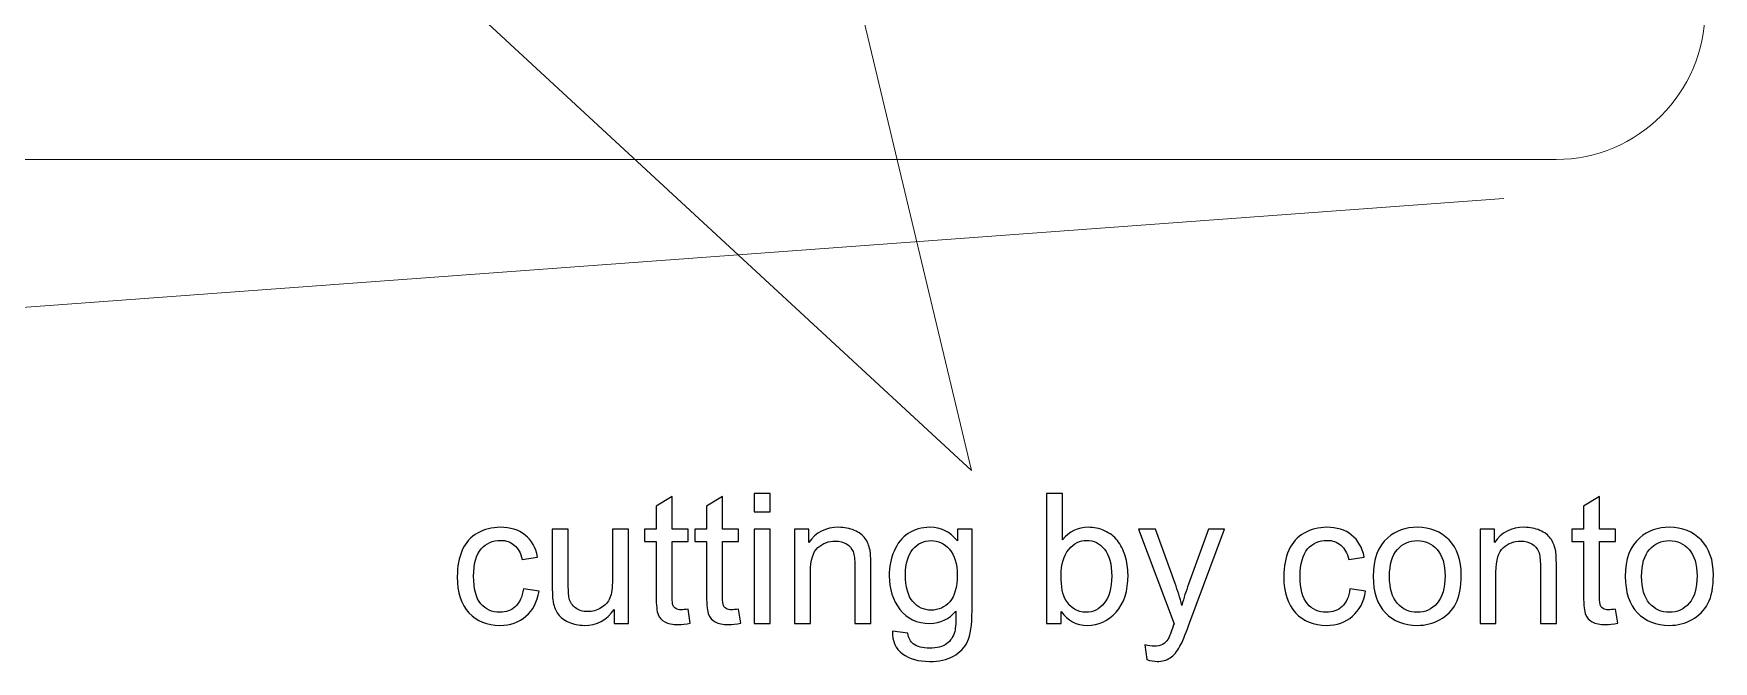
# Model space of a CAD drawing. Header units: centimetres. Extents: x -12.3 to 38.8, y -41.7 to 12.7.
# Drawn here: x 15.21 to 23.06, y -12.3 to -9.37 of the extents above; entities that cross this region are included whole.
import ezdxf

# ---------------------------------------------------------------- set-up
doc = ezdxf.new("R2010")
doc.units = ezdxf.units.CM
doc.header["$MEASUREMENT"] = 0
doc.layers.add('layer 1', color=7, linetype='Continuous')

msp = doc.modelspace()

# ---------------------------------------------------------------- linework, layer by layer
at = {"layer": 'layer 1', "color": 19, "lineweight": 20}
msp.add_open_spline([(8.70911, 11.04503), (8.70911, 11.04503), (22.32118, 11.04503), (22.32118, 11.04503), (22.32118, 11.04503), (22.70286, 11.04503), (23.01514, 10.73275), (23.01514, 10.35107), (23.01514, 10.35107), (23.01514, 10.35107), (23.01514, -9.26101), (23.01514, -9.26101), (23.01514, -9.26101), (23.01514, -9.64269), (22.70286, -9.95497), (22.32118, -9.95497), (22.32118, -9.95497), (22.32118, -9.95497), (8.70911, -9.95497), (8.70911, -9.95497), (8.70911, -9.95497), (8.32743, -9.95497), (8.01515, -9.64269), (8.01515, -9.26101), (8.01515, -9.26101), (8.01515, -9.26101), (8.01515, 10.35107), (8.01515, 10.35107), (8.01515, 10.35107), (8.01515, 10.73275), (8.32743, 11.04503), (8.70911, 11.04503)], degree=3, knots=[0, 0, 0, 0, 0.1111111, 0.1111111, 0.1111111, 0.1111111, 0.2222222, 0.2222222, 0.2222222, 0.2222222, 0.3333333, 0.3333333, 0.3333333, 0.3333333, 0.4444444, 0.4444444, 0.4444444, 0.4444444, 0.5555556, 0.5555556, 0.5555556, 0.5555556, 0.6666667, 0.6666667, 0.6666667, 0.6666667, 0.7777778, 0.7777778, 0.7777778, 0.7777778, 1, 1, 1, 1], dxfattribs=at)
at = {"layer": 'layer 1', "color": 242, "lineweight": 20}
msp.add_open_spline([(13.26699, -5.5606), (13.26699, -5.5606), (19.59054, -11.4079), (19.59054, -11.4079), (19.59054, -11.4079), (19.59054, -11.4079), (18.29408, -5.98394), (18.29408, -5.98394)], degree=3, knots=[0, 0, 0, 0, 0.3333333, 0.3333333, 0.3333333, 0.3333333, 1, 1, 1, 1], dxfattribs=at)
at = {"layer": 'layer 1', "color": 250, "lineweight": 20}
msp.add_open_spline([(22.07762, -10.1379), (22.07762, -10.1379), (3.37157, -11.51374), (3.37157, -11.51374), (3.37157, -11.51374), (3.37157, -11.51374), (7.26095, -10.21728), (7.26095, -10.21728)], degree=3, knots=[0, 0, 0, 0, 0.3333333, 0.3333333, 0.3333333, 0.3333333, 1, 1, 1, 1], dxfattribs=at)
at = {"layer": 'layer 1', "color": 242}
for points, knots in [([(18.26819, -12.05581), (18.26819, -12.05581), (18.27835, -12.12156), (18.27835, -12.12156), (18.27835, -12.12156), (18.25747, -12.12594), (18.2387, -12.1282), (18.22233, -12.1282), (18.22233, -12.1282), (18.19538, -12.1282), (18.1745, -12.12396), (18.15954, -12.11536), (18.15954, -12.11536), (18.14472, -12.10675), (18.13428, -12.0956), (18.12821, -12.08163), (18.12821, -12.08163), (18.12214, -12.06766), (18.11918, -12.03831), (18.11918, -11.99358), (18.11918, -11.99358), (18.11918, -11.99358), (18.11918, -11.74042), (18.11918, -11.74042), (18.11918, -11.74042), (18.11918, -11.74042), (18.06415, -11.74042), (18.06415, -11.74042), (18.06415, -11.74042), (18.06415, -11.74042), (18.06415, -11.68285), (18.06415, -11.68285), (18.06415, -11.68285), (18.06415, -11.68285), (18.11918, -11.68285), (18.11918, -11.68285), (18.11918, -11.68285), (18.11918, -11.68285), (18.11918, -11.57419), (18.11918, -11.57419), (18.11918, -11.57419), (18.11918, -11.57419), (18.19369, -11.52946), (18.19369, -11.52946), (18.19369, -11.52946), (18.19369, -11.52946), (18.19369, -11.68285), (18.19369, -11.68285), (18.19369, -11.68285), (18.19369, -11.68285), (18.26819, -11.68285), (18.26819, -11.68285), (18.26819, -11.68285), (18.26819, -11.68285), (18.26819, -11.74042), (18.26819, -11.74042), (18.26819, -11.74042), (18.26819, -11.74042), (18.19369, -11.74042), (18.19369, -11.74042), (18.19369, -11.74042), (18.19369, -11.74042), (18.19369, -11.99781), (18.19369, -11.99781), (18.19369, -11.99781), (18.19369, -12.01912), (18.19496, -12.03281), (18.19764, -12.03887), (18.19764, -12.03887), (18.20018, -12.04494), (18.20441, -12.04974), (18.21034, -12.05341), (18.21034, -12.05341), (18.21627, -12.05694), (18.22473, -12.05877), (18.23574, -12.05877), (18.23574, -12.05877), (18.24392, -12.05877), (18.25479, -12.05778), (18.26819, -12.05581)], [0, 0, 0, 0, 0.047619, 0.047619, 0.047619, 0.047619, 0.0952381, 0.0952381, 0.0952381, 0.0952381, 0.1428571, 0.1428571, 0.1428571, 0.1428571, 0.1904762, 0.1904762, 0.1904762, 0.1904762, 0.2380952, 0.2380952, 0.2380952, 0.2380952, 0.2857143, 0.2857143, 0.2857143, 0.2857143, 0.3333333, 0.3333333, 0.3333333, 0.3333333, 0.3809524, 0.3809524, 0.3809524, 0.3809524, 0.4285714, 0.4285714, 0.4285714, 0.4285714, 0.4761905, 0.4761905, 0.4761905, 0.4761905, 0.5238095, 0.5238095, 0.5238095, 0.5238095, 0.5714286, 0.5714286, 0.5714286, 0.5714286, 0.6190476, 0.6190476, 0.6190476, 0.6190476, 0.6666667, 0.6666667, 0.6666667, 0.6666667, 0.7142857, 0.7142857, 0.7142857, 0.7142857, 0.7619048, 0.7619048, 0.7619048, 0.7619048, 0.8095238, 0.8095238, 0.8095238, 0.8095238, 0.8571429, 0.8571429, 0.8571429, 0.8571429, 0.9047619, 0.9047619, 0.9047619, 0.9047619, 1, 1, 1, 1]), ([(18.50342, -12.05581), (18.50342, -12.05581), (18.51358, -12.12156), (18.51358, -12.12156), (18.51358, -12.12156), (18.4927, -12.12594), (18.47393, -12.1282), (18.45756, -12.1282), (18.45756, -12.1282), (18.43061, -12.1282), (18.40973, -12.12396), (18.39477, -12.11536), (18.39477, -12.11536), (18.37995, -12.10675), (18.36951, -12.0956), (18.36344, -12.08163), (18.36344, -12.08163), (18.35737, -12.06766), (18.35441, -12.03831), (18.35441, -11.99358), (18.35441, -11.99358), (18.35441, -11.99358), (18.35441, -11.74042), (18.35441, -11.74042), (18.35441, -11.74042), (18.35441, -11.74042), (18.29938, -11.74042), (18.29938, -11.74042), (18.29938, -11.74042), (18.29938, -11.74042), (18.29938, -11.68285), (18.29938, -11.68285), (18.29938, -11.68285), (18.29938, -11.68285), (18.35441, -11.68285), (18.35441, -11.68285), (18.35441, -11.68285), (18.35441, -11.68285), (18.35441, -11.57419), (18.35441, -11.57419), (18.35441, -11.57419), (18.35441, -11.57419), (18.42892, -11.52946), (18.42892, -11.52946), (18.42892, -11.52946), (18.42892, -11.52946), (18.42892, -11.68285), (18.42892, -11.68285), (18.42892, -11.68285), (18.42892, -11.68285), (18.50342, -11.68285), (18.50342, -11.68285), (18.50342, -11.68285), (18.50342, -11.68285), (18.50342, -11.74042), (18.50342, -11.74042), (18.50342, -11.74042), (18.50342, -11.74042), (18.42892, -11.74042), (18.42892, -11.74042), (18.42892, -11.74042), (18.42892, -11.74042), (18.42892, -11.99781), (18.42892, -11.99781), (18.42892, -11.99781), (18.42892, -12.01912), (18.43019, -12.03281), (18.43287, -12.03887), (18.43287, -12.03887), (18.43541, -12.04494), (18.43964, -12.04974), (18.44557, -12.05341), (18.44557, -12.05341), (18.4515, -12.05694), (18.45996, -12.05877), (18.47097, -12.05877), (18.47097, -12.05877), (18.47915, -12.05877), (18.49002, -12.05778), (18.50342, -12.05581)], [0, 0, 0, 0, 0.047619, 0.047619, 0.047619, 0.047619, 0.0952381, 0.0952381, 0.0952381, 0.0952381, 0.1428571, 0.1428571, 0.1428571, 0.1428571, 0.1904762, 0.1904762, 0.1904762, 0.1904762, 0.2380952, 0.2380952, 0.2380952, 0.2380952, 0.2857143, 0.2857143, 0.2857143, 0.2857143, 0.3333333, 0.3333333, 0.3333333, 0.3333333, 0.3809524, 0.3809524, 0.3809524, 0.3809524, 0.4285714, 0.4285714, 0.4285714, 0.4285714, 0.4761905, 0.4761905, 0.4761905, 0.4761905, 0.5238095, 0.5238095, 0.5238095, 0.5238095, 0.5714286, 0.5714286, 0.5714286, 0.5714286, 0.6190476, 0.6190476, 0.6190476, 0.6190476, 0.6666667, 0.6666667, 0.6666667, 0.6666667, 0.7142857, 0.7142857, 0.7142857, 0.7142857, 0.7619048, 0.7619048, 0.7619048, 0.7619048, 0.8095238, 0.8095238, 0.8095238, 0.8095238, 0.8571429, 0.8571429, 0.8571429, 0.8571429, 0.9047619, 0.9047619, 0.9047619, 0.9047619, 1, 1, 1, 1]), ([(18.57694, -11.60072), (18.57694, -11.60072), (18.57694, -11.51605), (18.57694, -11.51605), (18.57694, -11.51605), (18.57694, -11.51605), (18.65145, -11.51605), (18.65145, -11.51605), (18.65145, -11.51605), (18.65145, -11.51605), (18.65145, -11.60072), (18.65145, -11.60072), (18.65145, -11.60072), (18.65145, -11.60072), (18.57694, -11.60072), (18.57694, -11.60072)], [0, 0, 0, 0, 0.2, 0.2, 0.2, 0.2, 0.4, 0.4, 0.4, 0.4, 0.6, 0.6, 0.6, 0.6, 1, 1, 1, 1]), ([(20.01063, -12.12227), (20.01063, -12.12227), (19.9412, -12.12227), (19.9412, -12.12227), (19.9412, -12.12227), (19.9412, -12.12227), (19.9412, -11.51605), (19.9412, -11.51605), (19.9412, -11.51605), (19.9412, -11.51605), (20.01571, -11.51605), (20.01571, -11.51605), (20.01571, -11.51605), (20.01571, -11.51605), (20.01571, -11.73238), (20.01571, -11.73238), (20.01571, -11.73238), (20.04718, -11.69315), (20.08725, -11.67353), (20.13608, -11.67353), (20.13608, -11.67353), (20.16303, -11.67353), (20.18871, -11.6789), (20.21284, -11.68976), (20.21284, -11.68976), (20.23697, -11.70063), (20.25673, -11.71601), (20.27239, -11.73562), (20.27239, -11.73562), (20.28791, -11.75538), (20.30019, -11.77909), (20.30894, -11.80689), (20.30894, -11.80689), (20.31783, -11.83454), (20.32221, -11.86432), (20.32221, -11.89593), (20.32221, -11.89593), (20.32221, -11.971), (20.30358, -12.02914), (20.26647, -12.07006), (20.26647, -12.07006), (20.22921, -12.11112), (20.18462, -12.13158), (20.13255, -12.13158), (20.13255, -12.13158), (20.08076, -12.13158), (20.04012, -12.10999), (20.01063, -12.06695), (20.01063, -12.06695), (20.01063, -12.06695), (20.01063, -12.12227), (20.01063, -12.12227)], [0, 0, 0, 0, 0.0714286, 0.0714286, 0.0714286, 0.0714286, 0.1428571, 0.1428571, 0.1428571, 0.1428571, 0.2142857, 0.2142857, 0.2142857, 0.2142857, 0.2857143, 0.2857143, 0.2857143, 0.2857143, 0.3571429, 0.3571429, 0.3571429, 0.3571429, 0.4285714, 0.4285714, 0.4285714, 0.4285714, 0.5, 0.5, 0.5, 0.5, 0.5714286, 0.5714286, 0.5714286, 0.5714286, 0.6428571, 0.6428571, 0.6428571, 0.6428571, 0.7142857, 0.7142857, 0.7142857, 0.7142857, 0.7857143, 0.7857143, 0.7857143, 0.7857143, 0.8571429, 0.8571429, 0.8571429, 0.8571429, 1, 1, 1, 1]), ([(22.59834, -12.05581), (22.59834, -12.05581), (22.6085, -12.12156), (22.6085, -12.12156), (22.6085, -12.12156), (22.58762, -12.12594), (22.56885, -12.1282), (22.55248, -12.1282), (22.55248, -12.1282), (22.52553, -12.1282), (22.50465, -12.12396), (22.48969, -12.11536), (22.48969, -12.11536), (22.47487, -12.10675), (22.46443, -12.0956), (22.45836, -12.08163), (22.45836, -12.08163), (22.45229, -12.06766), (22.44933, -12.03831), (22.44933, -11.99358), (22.44933, -11.99358), (22.44933, -11.99358), (22.44933, -11.74042), (22.44933, -11.74042), (22.44933, -11.74042), (22.44933, -11.74042), (22.3943, -11.74042), (22.3943, -11.74042), (22.3943, -11.74042), (22.3943, -11.74042), (22.3943, -11.68285), (22.3943, -11.68285), (22.3943, -11.68285), (22.3943, -11.68285), (22.44933, -11.68285), (22.44933, -11.68285), (22.44933, -11.68285), (22.44933, -11.68285), (22.44933, -11.57419), (22.44933, -11.57419), (22.44933, -11.57419), (22.44933, -11.57419), (22.52384, -11.52946), (22.52384, -11.52946), (22.52384, -11.52946), (22.52384, -11.52946), (22.52384, -11.68285), (22.52384, -11.68285), (22.52384, -11.68285), (22.52384, -11.68285), (22.59834, -11.68285), (22.59834, -11.68285), (22.59834, -11.68285), (22.59834, -11.68285), (22.59834, -11.74042), (22.59834, -11.74042), (22.59834, -11.74042), (22.59834, -11.74042), (22.52384, -11.74042), (22.52384, -11.74042), (22.52384, -11.74042), (22.52384, -11.74042), (22.52384, -11.99781), (22.52384, -11.99781), (22.52384, -11.99781), (22.52384, -12.01912), (22.52511, -12.03281), (22.52779, -12.03887), (22.52779, -12.03887), (22.53033, -12.04494), (22.53456, -12.04974), (22.54049, -12.05341), (22.54049, -12.05341), (22.54642, -12.05694), (22.55488, -12.05877), (22.56589, -12.05877), (22.56589, -12.05877), (22.57407, -12.05877), (22.58494, -12.05778), (22.59834, -12.05581)], [0, 0, 0, 0, 0.047619, 0.047619, 0.047619, 0.047619, 0.0952381, 0.0952381, 0.0952381, 0.0952381, 0.1428571, 0.1428571, 0.1428571, 0.1428571, 0.1904762, 0.1904762, 0.1904762, 0.1904762, 0.2380952, 0.2380952, 0.2380952, 0.2380952, 0.2857143, 0.2857143, 0.2857143, 0.2857143, 0.3333333, 0.3333333, 0.3333333, 0.3333333, 0.3809524, 0.3809524, 0.3809524, 0.3809524, 0.4285714, 0.4285714, 0.4285714, 0.4285714, 0.4761905, 0.4761905, 0.4761905, 0.4761905, 0.5238095, 0.5238095, 0.5238095, 0.5238095, 0.5714286, 0.5714286, 0.5714286, 0.5714286, 0.6190476, 0.6190476, 0.6190476, 0.6190476, 0.6666667, 0.6666667, 0.6666667, 0.6666667, 0.7142857, 0.7142857, 0.7142857, 0.7142857, 0.7619048, 0.7619048, 0.7619048, 0.7619048, 0.8095238, 0.8095238, 0.8095238, 0.8095238, 0.8571429, 0.8571429, 0.8571429, 0.8571429, 0.9047619, 0.9047619, 0.9047619, 0.9047619, 1, 1, 1, 1]), ([(17.49927, -11.9614), (17.49927, -11.9614), (17.57208, -11.97156), (17.57208, -11.97156), (17.57208, -11.97156), (17.56404, -12.02166), (17.54372, -12.06075), (17.51084, -12.08911), (17.51084, -12.08911), (17.47796, -12.11747), (17.43746, -12.13158), (17.38963, -12.13158), (17.38963, -12.13158), (17.32966, -12.13158), (17.28139, -12.11197), (17.24499, -12.07274), (17.24499, -12.07274), (17.20844, -12.03351), (17.19024, -11.97735), (17.19024, -11.90425), (17.19024, -11.90425), (17.19024, -11.85684), (17.19814, -11.81549), (17.2138, -11.77993), (17.2138, -11.77993), (17.22947, -11.74451), (17.25331, -11.71784), (17.28549, -11.70021), (17.28549, -11.70021), (17.31752, -11.68242), (17.35237, -11.67353), (17.39019, -11.67353), (17.39019, -11.67353), (17.43775, -11.67353), (17.47683, -11.68553), (17.50703, -11.70966), (17.50703, -11.70966), (17.53737, -11.73379), (17.55684, -11.76808), (17.56531, -11.81239), (17.56531, -11.81239), (17.56531, -11.81239), (17.49334, -11.8234), (17.49334, -11.8234), (17.49334, -11.8234), (17.48643, -11.7939), (17.47429, -11.77175), (17.45666, -11.75679), (17.45666, -11.75679), (17.43916, -11.74197), (17.41799, -11.7345), (17.39316, -11.7345), (17.39316, -11.7345), (17.35562, -11.7345), (17.32514, -11.7479), (17.30157, -11.77471), (17.30157, -11.77471), (17.27815, -11.80166), (17.26644, -11.844), (17.26644, -11.90214), (17.26644, -11.90214), (17.26644, -11.96112), (17.27773, -12.00388), (17.3003, -12.03055), (17.3003, -12.03055), (17.32302, -12.05722), (17.35252, -12.07062), (17.38878, -12.07062), (17.38878, -12.07062), (17.41813, -12.07062), (17.44254, -12.06173), (17.46202, -12.04381), (17.46202, -12.04381), (17.48163, -12.02603), (17.49405, -11.99852), (17.49927, -11.9614)], [0, 0, 0, 0, 0.05, 0.05, 0.05, 0.05, 0.1, 0.1, 0.1, 0.1, 0.15, 0.15, 0.15, 0.15, 0.2, 0.2, 0.2, 0.2, 0.25, 0.25, 0.25, 0.25, 0.3, 0.3, 0.3, 0.3, 0.35, 0.35, 0.35, 0.35, 0.4, 0.4, 0.4, 0.4, 0.45, 0.45, 0.45, 0.45, 0.5, 0.5, 0.5, 0.5, 0.55, 0.55, 0.55, 0.55, 0.6, 0.6, 0.6, 0.6, 0.65, 0.65, 0.65, 0.65, 0.7, 0.7, 0.7, 0.7, 0.75, 0.75, 0.75, 0.75, 0.8, 0.8, 0.8, 0.8, 0.85, 0.85, 0.85, 0.85, 0.9, 0.9, 0.9, 0.9, 1, 1, 1, 1]), ([(17.92261, -12.12227), (17.92261, -12.12227), (17.92261, -12.05694), (17.92261, -12.05694), (17.92261, -12.05694), (17.88846, -12.10675), (17.84218, -12.13158), (17.78362, -12.13158), (17.78362, -12.13158), (17.75779, -12.13158), (17.73366, -12.12664), (17.71123, -12.11677), (17.71123, -12.11677), (17.68879, -12.10675), (17.67214, -12.09433), (17.66127, -12.07937), (17.66127, -12.07937), (17.65041, -12.06427), (17.64279, -12.04593), (17.63841, -12.0242), (17.63841, -12.0242), (17.63545, -12.00952), (17.6339, -11.98638), (17.6339, -11.95477), (17.6339, -11.95477), (17.6339, -11.95477), (17.6339, -11.68285), (17.6339, -11.68285), (17.6339, -11.68285), (17.6339, -11.68285), (17.7084, -11.68285), (17.7084, -11.68285), (17.7084, -11.68285), (17.7084, -11.68285), (17.7084, -11.92598), (17.7084, -11.92598), (17.7084, -11.92598), (17.7084, -11.96479), (17.70996, -11.99104), (17.71292, -12.00444), (17.71292, -12.00444), (17.71758, -12.02406), (17.72745, -12.0393), (17.74269, -12.05044), (17.74269, -12.05044), (17.75779, -12.06159), (17.77642, -12.06724), (17.79872, -12.06724), (17.79872, -12.06724), (17.82101, -12.06724), (17.8419, -12.06159), (17.86137, -12.05016), (17.86137, -12.05016), (17.88084, -12.03873), (17.89467, -12.02307), (17.90286, -12.00345), (17.90286, -12.00345), (17.9109, -11.98384), (17.91499, -11.95519), (17.91499, -11.9178), (17.91499, -11.9178), (17.91499, -11.9178), (17.91499, -11.68285), (17.91499, -11.68285), (17.91499, -11.68285), (17.91499, -11.68285), (17.9895, -11.68285), (17.9895, -11.68285), (17.9895, -11.68285), (17.9895, -11.68285), (17.9895, -12.12227), (17.9895, -12.12227), (17.9895, -12.12227), (17.9895, -12.12227), (17.92261, -12.12227), (17.92261, -12.12227)], [0, 0, 0, 0, 0.05, 0.05, 0.05, 0.05, 0.1, 0.1, 0.1, 0.1, 0.15, 0.15, 0.15, 0.15, 0.2, 0.2, 0.2, 0.2, 0.25, 0.25, 0.25, 0.25, 0.3, 0.3, 0.3, 0.3, 0.35, 0.35, 0.35, 0.35, 0.4, 0.4, 0.4, 0.4, 0.45, 0.45, 0.45, 0.45, 0.5, 0.5, 0.5, 0.5, 0.55, 0.55, 0.55, 0.55, 0.6, 0.6, 0.6, 0.6, 0.65, 0.65, 0.65, 0.65, 0.7, 0.7, 0.7, 0.7, 0.75, 0.75, 0.75, 0.75, 0.8, 0.8, 0.8, 0.8, 0.85, 0.85, 0.85, 0.85, 0.9, 0.9, 0.9, 0.9, 1, 1, 1, 1]), ([(18.57694, -12.12227), (18.57694, -12.12227), (18.57694, -11.68285), (18.57694, -11.68285), (18.57694, -11.68285), (18.57694, -11.68285), (18.65145, -11.68285), (18.65145, -11.68285), (18.65145, -11.68285), (18.65145, -11.68285), (18.65145, -12.12227), (18.65145, -12.12227), (18.65145, -12.12227), (18.65145, -12.12227), (18.57694, -12.12227), (18.57694, -12.12227)], [0, 0, 0, 0, 0.2, 0.2, 0.2, 0.2, 0.4, 0.4, 0.4, 0.4, 0.6, 0.6, 0.6, 0.6, 1, 1, 1, 1]), ([(18.76504, -12.12227), (18.76504, -12.12227), (18.76504, -11.68285), (18.76504, -11.68285), (18.76504, -11.68285), (18.76504, -11.68285), (18.83193, -11.68285), (18.83193, -11.68285), (18.83193, -11.68285), (18.83193, -11.68285), (18.83193, -11.74522), (18.83193, -11.74522), (18.83193, -11.74522), (18.8641, -11.69738), (18.91067, -11.67353), (18.97149, -11.67353), (18.97149, -11.67353), (18.99802, -11.67353), (19.02229, -11.67833), (19.04444, -11.68779), (19.04444, -11.68779), (19.0666, -11.69724), (19.08325, -11.7098), (19.09425, -11.72518), (19.09425, -11.72518), (19.10526, -11.74056), (19.11302, -11.75891), (19.1174, -11.78007), (19.1174, -11.78007), (19.12008, -11.7939), (19.12149, -11.81803), (19.12149, -11.85246), (19.12149, -11.85246), (19.12149, -11.85246), (19.12149, -12.12227), (19.12149, -12.12227), (19.12149, -12.12227), (19.12149, -12.12227), (19.04698, -12.12227), (19.04698, -12.12227), (19.04698, -12.12227), (19.04698, -12.12227), (19.04698, -11.85529), (19.04698, -11.85529), (19.04698, -11.85529), (19.04698, -11.82495), (19.04416, -11.80223), (19.03837, -11.78727), (19.03837, -11.78727), (19.03259, -11.77231), (19.02229, -11.76032), (19.00761, -11.75129), (19.00761, -11.75129), (18.99294, -11.7424), (18.97558, -11.73788), (18.95582, -11.73788), (18.95582, -11.73788), (18.92421, -11.73788), (18.89698, -11.7479), (18.87398, -11.76808), (18.87398, -11.76808), (18.85098, -11.78812), (18.83955, -11.82636), (18.83955, -11.88252), (18.83955, -11.88252), (18.83955, -11.88252), (18.83955, -12.12227), (18.83955, -12.12227), (18.83955, -12.12227), (18.83955, -12.12227), (18.76504, -12.12227), (18.76504, -12.12227)], [0, 0, 0, 0, 0.0526316, 0.0526316, 0.0526316, 0.0526316, 0.1052632, 0.1052632, 0.1052632, 0.1052632, 0.1578947, 0.1578947, 0.1578947, 0.1578947, 0.2105263, 0.2105263, 0.2105263, 0.2105263, 0.2631579, 0.2631579, 0.2631579, 0.2631579, 0.3157895, 0.3157895, 0.3157895, 0.3157895, 0.3684211, 0.3684211, 0.3684211, 0.3684211, 0.4210526, 0.4210526, 0.4210526, 0.4210526, 0.4736842, 0.4736842, 0.4736842, 0.4736842, 0.5263158, 0.5263158, 0.5263158, 0.5263158, 0.5789474, 0.5789474, 0.5789474, 0.5789474, 0.6315789, 0.6315789, 0.6315789, 0.6315789, 0.6842105, 0.6842105, 0.6842105, 0.6842105, 0.7368421, 0.7368421, 0.7368421, 0.7368421, 0.7894737, 0.7894737, 0.7894737, 0.7894737, 0.8421053, 0.8421053, 0.8421053, 0.8421053, 0.8947368, 0.8947368, 0.8947368, 0.8947368, 1, 1, 1, 1]), ([(19.22224, -12.15868), (19.22224, -12.15868), (19.29421, -12.16884), (19.29421, -12.16884), (19.29421, -12.16884), (19.29717, -12.19113), (19.30564, -12.20736), (19.31947, -12.21766), (19.31947, -12.21766), (19.33795, -12.23135), (19.36321, -12.23826), (19.39525, -12.23826), (19.39525, -12.23826), (19.42968, -12.23826), (19.45635, -12.23135), (19.47511, -12.21766), (19.47511, -12.21766), (19.49388, -12.20397), (19.50658, -12.18464), (19.51321, -12.15995), (19.51321, -12.15995), (19.51702, -12.14485), (19.51886, -12.1131), (19.51858, -12.0647), (19.51858, -12.0647), (19.48598, -12.10308), (19.44548, -12.12227), (19.39694, -12.12227), (19.39694, -12.12227), (19.33654, -12.12227), (19.28969, -12.10054), (19.25667, -12.05694), (19.25667, -12.05694), (19.22351, -12.01347), (19.207, -11.96126), (19.207, -11.90044), (19.207, -11.90044), (19.207, -11.85853), (19.21462, -11.81987), (19.22972, -11.78445), (19.22972, -11.78445), (19.24482, -11.74903), (19.26683, -11.7218), (19.29562, -11.70246), (19.29562, -11.70246), (19.32441, -11.68313), (19.35827, -11.67353), (19.39722, -11.67353), (19.39722, -11.67353), (19.44901, -11.67353), (19.49177, -11.6947), (19.52535, -11.73704), (19.52535, -11.73704), (19.52535, -11.73704), (19.52535, -11.68285), (19.52535, -11.68285), (19.52535, -11.68285), (19.52535, -11.68285), (19.59393, -11.68285), (19.59393, -11.68285), (19.59393, -11.68285), (19.59393, -11.68285), (19.59393, -12.0623), (19.59393, -12.0623), (19.59393, -12.0623), (19.59393, -12.13074), (19.58702, -12.17914), (19.57305, -12.20764), (19.57305, -12.20764), (19.55922, -12.23615), (19.53706, -12.25872), (19.50701, -12.27524), (19.50701, -12.27524), (19.47681, -12.29175), (19.4397, -12.30007), (19.39567, -12.30007), (19.39567, -12.30007), (19.34332, -12.30007), (19.30112, -12.28836), (19.26895, -12.26479), (19.26895, -12.26479), (19.23664, -12.24137), (19.22111, -12.20595), (19.22224, -12.15868)], [0, 0, 0, 0, 0.0454545, 0.0454545, 0.0454545, 0.0454545, 0.0909091, 0.0909091, 0.0909091, 0.0909091, 0.1363636, 0.1363636, 0.1363636, 0.1363636, 0.1818182, 0.1818182, 0.1818182, 0.1818182, 0.2272727, 0.2272727, 0.2272727, 0.2272727, 0.2727273, 0.2727273, 0.2727273, 0.2727273, 0.3181818, 0.3181818, 0.3181818, 0.3181818, 0.3636364, 0.3636364, 0.3636364, 0.3636364, 0.4090909, 0.4090909, 0.4090909, 0.4090909, 0.4545455, 0.4545455, 0.4545455, 0.4545455, 0.5, 0.5, 0.5, 0.5, 0.5454545, 0.5454545, 0.5454545, 0.5454545, 0.5909091, 0.5909091, 0.5909091, 0.5909091, 0.6363636, 0.6363636, 0.6363636, 0.6363636, 0.6818182, 0.6818182, 0.6818182, 0.6818182, 0.7272727, 0.7272727, 0.7272727, 0.7272727, 0.7727273, 0.7727273, 0.7727273, 0.7727273, 0.8181818, 0.8181818, 0.8181818, 0.8181818, 0.8636364, 0.8636364, 0.8636364, 0.8636364, 0.9090909, 0.9090909, 0.9090909, 0.9090909, 1, 1, 1, 1]), ([(20.40955, -12.29118), (20.40955, -12.29118), (20.40109, -12.22232), (20.40109, -12.22232), (20.40109, -12.22232), (20.41746, -12.22669), (20.43157, -12.22895), (20.4437, -12.22895), (20.4437, -12.22895), (20.46035, -12.22895), (20.47362, -12.22613), (20.4835, -12.22062), (20.4835, -12.22062), (20.49351, -12.21512), (20.5017, -12.20736), (20.50805, -12.19748), (20.50805, -12.19748), (20.51271, -12.19), (20.52033, -12.17152), (20.53077, -12.14188), (20.53077, -12.14188), (20.53218, -12.13779), (20.5343, -12.13172), (20.5374, -12.12368), (20.5374, -12.12368), (20.5374, -12.12368), (20.37061, -11.68285), (20.37061, -11.68285), (20.37061, -11.68285), (20.37061, -11.68285), (20.45019, -11.68285), (20.45019, -11.68285), (20.45019, -11.68285), (20.45019, -11.68285), (20.54192, -11.93657), (20.54192, -11.93657), (20.54192, -11.93657), (20.55391, -11.9686), (20.56449, -12.00247), (20.57395, -12.03803), (20.57395, -12.03803), (20.58256, -12.00458), (20.59272, -11.97156), (20.60457, -11.93911), (20.60457, -11.93911), (20.60457, -11.93911), (20.69827, -11.68285), (20.69827, -11.68285), (20.69827, -11.68285), (20.69827, -11.68285), (20.77263, -11.68285), (20.77263, -11.68285), (20.77263, -11.68285), (20.77263, -11.68285), (20.60655, -12.12989), (20.60655, -12.12989), (20.60655, -12.12989), (20.58862, -12.17801), (20.57465, -12.21103), (20.56464, -12.22923), (20.56464, -12.22923), (20.55137, -12.25364), (20.53613, -12.27157), (20.51906, -12.283), (20.51906, -12.283), (20.50184, -12.29443), (20.48138, -12.30007), (20.45767, -12.30007), (20.45767, -12.30007), (20.44328, -12.30007), (20.42719, -12.29711), (20.40955, -12.29118)], [0, 0, 0, 0, 0.0526316, 0.0526316, 0.0526316, 0.0526316, 0.1052632, 0.1052632, 0.1052632, 0.1052632, 0.1578947, 0.1578947, 0.1578947, 0.1578947, 0.2105263, 0.2105263, 0.2105263, 0.2105263, 0.2631579, 0.2631579, 0.2631579, 0.2631579, 0.3157895, 0.3157895, 0.3157895, 0.3157895, 0.3684211, 0.3684211, 0.3684211, 0.3684211, 0.4210526, 0.4210526, 0.4210526, 0.4210526, 0.4736842, 0.4736842, 0.4736842, 0.4736842, 0.5263158, 0.5263158, 0.5263158, 0.5263158, 0.5789474, 0.5789474, 0.5789474, 0.5789474, 0.6315789, 0.6315789, 0.6315789, 0.6315789, 0.6842105, 0.6842105, 0.6842105, 0.6842105, 0.7368421, 0.7368421, 0.7368421, 0.7368421, 0.7894737, 0.7894737, 0.7894737, 0.7894737, 0.8421053, 0.8421053, 0.8421053, 0.8421053, 0.8947368, 0.8947368, 0.8947368, 0.8947368, 1, 1, 1, 1]), ([(21.35853, -11.9614), (21.35853, -11.9614), (21.43134, -11.97156), (21.43134, -11.97156), (21.43134, -11.97156), (21.4233, -12.02166), (21.40298, -12.06075), (21.3701, -12.08911), (21.3701, -12.08911), (21.33722, -12.11747), (21.29672, -12.13158), (21.24889, -12.13158), (21.24889, -12.13158), (21.18892, -12.13158), (21.14065, -12.11197), (21.10425, -12.07274), (21.10425, -12.07274), (21.0677, -12.03351), (21.0495, -11.97735), (21.0495, -11.90425), (21.0495, -11.90425), (21.0495, -11.85684), (21.0574, -11.81549), (21.07306, -11.77993), (21.07306, -11.77993), (21.08873, -11.74451), (21.11257, -11.71784), (21.14475, -11.70021), (21.14475, -11.70021), (21.17678, -11.68242), (21.21163, -11.67353), (21.24945, -11.67353), (21.24945, -11.67353), (21.29701, -11.67353), (21.33609, -11.68553), (21.36629, -11.70966), (21.36629, -11.70966), (21.39663, -11.73379), (21.4161, -11.76808), (21.42457, -11.81239), (21.42457, -11.81239), (21.42457, -11.81239), (21.3526, -11.8234), (21.3526, -11.8234), (21.3526, -11.8234), (21.34569, -11.7939), (21.33355, -11.77175), (21.31592, -11.75679), (21.31592, -11.75679), (21.29842, -11.74197), (21.27725, -11.7345), (21.25242, -11.7345), (21.25242, -11.7345), (21.21488, -11.7345), (21.1844, -11.7479), (21.16083, -11.77471), (21.16083, -11.77471), (21.13741, -11.80166), (21.1257, -11.844), (21.1257, -11.90214), (21.1257, -11.90214), (21.1257, -11.96112), (21.13699, -12.00388), (21.15956, -12.03055), (21.15956, -12.03055), (21.18228, -12.05722), (21.21178, -12.07062), (21.24804, -12.07062), (21.24804, -12.07062), (21.27739, -12.07062), (21.3018, -12.06173), (21.32128, -12.04381), (21.32128, -12.04381), (21.34089, -12.02603), (21.35331, -11.99852), (21.35853, -11.9614)], [0, 0, 0, 0, 0.05, 0.05, 0.05, 0.05, 0.1, 0.1, 0.1, 0.1, 0.15, 0.15, 0.15, 0.15, 0.2, 0.2, 0.2, 0.2, 0.25, 0.25, 0.25, 0.25, 0.3, 0.3, 0.3, 0.3, 0.35, 0.35, 0.35, 0.35, 0.4, 0.4, 0.4, 0.4, 0.45, 0.45, 0.45, 0.45, 0.5, 0.5, 0.5, 0.5, 0.55, 0.55, 0.55, 0.55, 0.6, 0.6, 0.6, 0.6, 0.65, 0.65, 0.65, 0.65, 0.7, 0.7, 0.7, 0.7, 0.75, 0.75, 0.75, 0.75, 0.8, 0.8, 0.8, 0.8, 0.85, 0.85, 0.85, 0.85, 0.9, 0.9, 0.9, 0.9, 1, 1, 1, 1]), ([(21.46691, -11.90256), (21.46691, -11.82142), (21.48949, -11.76131), (21.53478, -11.72222), (21.53478, -11.72222), (21.57246, -11.68976), (21.61861, -11.67353), (21.67293, -11.67353), (21.67293, -11.67353), (21.73319, -11.67353), (21.78258, -11.69329), (21.82096, -11.7328), (21.82096, -11.7328), (21.8592, -11.77217), (21.87839, -11.82678), (21.87839, -11.89635), (21.87839, -11.89635), (21.87839, -11.95279), (21.86993, -11.9971), (21.85299, -12.02942), (21.85299, -12.02942), (21.83606, -12.06173), (21.81136, -12.08685), (21.77891, -12.10477), (21.77891, -12.10477), (21.74659, -12.12269), (21.71117, -12.13158), (21.67293, -12.13158), (21.67293, -12.13158), (21.61141, -12.13158), (21.56174, -12.11197), (21.52378, -12.0726), (21.52378, -12.0726), (21.48582, -12.03323), (21.46691, -11.9765), (21.46691, -11.90256)], [0, 0, 0, 0, 0.1, 0.1, 0.1, 0.1, 0.2, 0.2, 0.2, 0.2, 0.3, 0.3, 0.3, 0.3, 0.4, 0.4, 0.4, 0.4, 0.5, 0.5, 0.5, 0.5, 0.6, 0.6, 0.6, 0.6, 0.7, 0.7, 0.7, 0.7, 0.8, 0.8, 0.8, 0.8, 1, 1, 1, 1]), ([(21.96574, -12.12227), (21.96574, -12.12227), (21.96574, -11.68285), (21.96574, -11.68285), (21.96574, -11.68285), (21.96574, -11.68285), (22.03263, -11.68285), (22.03263, -11.68285), (22.03263, -11.68285), (22.03263, -11.68285), (22.03263, -11.74522), (22.03263, -11.74522), (22.03263, -11.74522), (22.0648, -11.69738), (22.11137, -11.67353), (22.17219, -11.67353), (22.17219, -11.67353), (22.19872, -11.67353), (22.22299, -11.67833), (22.24514, -11.68779), (22.24514, -11.68779), (22.2673, -11.69724), (22.28395, -11.7098), (22.29495, -11.72518), (22.29495, -11.72518), (22.30596, -11.74056), (22.31372, -11.75891), (22.3181, -11.78007), (22.3181, -11.78007), (22.32078, -11.7939), (22.32219, -11.81803), (22.32219, -11.85246), (22.32219, -11.85246), (22.32219, -11.85246), (22.32219, -12.12227), (22.32219, -12.12227), (22.32219, -12.12227), (22.32219, -12.12227), (22.24768, -12.12227), (22.24768, -12.12227), (22.24768, -12.12227), (22.24768, -12.12227), (22.24768, -11.85529), (22.24768, -11.85529), (22.24768, -11.85529), (22.24768, -11.82495), (22.24486, -11.80223), (22.23907, -11.78727), (22.23907, -11.78727), (22.23329, -11.77231), (22.22299, -11.76032), (22.20831, -11.75129), (22.20831, -11.75129), (22.19364, -11.7424), (22.17628, -11.73788), (22.15652, -11.73788), (22.15652, -11.73788), (22.12491, -11.73788), (22.09768, -11.7479), (22.07468, -11.76808), (22.07468, -11.76808), (22.05168, -11.78812), (22.04025, -11.82636), (22.04025, -11.88252), (22.04025, -11.88252), (22.04025, -11.88252), (22.04025, -12.12227), (22.04025, -12.12227), (22.04025, -12.12227), (22.04025, -12.12227), (21.96574, -12.12227), (21.96574, -12.12227)], [0, 0, 0, 0, 0.0526316, 0.0526316, 0.0526316, 0.0526316, 0.1052632, 0.1052632, 0.1052632, 0.1052632, 0.1578947, 0.1578947, 0.1578947, 0.1578947, 0.2105263, 0.2105263, 0.2105263, 0.2105263, 0.2631579, 0.2631579, 0.2631579, 0.2631579, 0.3157895, 0.3157895, 0.3157895, 0.3157895, 0.3684211, 0.3684211, 0.3684211, 0.3684211, 0.4210526, 0.4210526, 0.4210526, 0.4210526, 0.4736842, 0.4736842, 0.4736842, 0.4736842, 0.5263158, 0.5263158, 0.5263158, 0.5263158, 0.5789474, 0.5789474, 0.5789474, 0.5789474, 0.6315789, 0.6315789, 0.6315789, 0.6315789, 0.6842105, 0.6842105, 0.6842105, 0.6842105, 0.7368421, 0.7368421, 0.7368421, 0.7368421, 0.7894737, 0.7894737, 0.7894737, 0.7894737, 0.8421053, 0.8421053, 0.8421053, 0.8421053, 0.8947368, 0.8947368, 0.8947368, 0.8947368, 1, 1, 1, 1]), ([(22.64392, -11.90256), (22.64392, -11.82142), (22.6665, -11.76131), (22.71179, -11.72222), (22.71179, -11.72222), (22.74947, -11.68976), (22.79562, -11.67353), (22.84994, -11.67353), (22.84994, -11.67353), (22.9102, -11.67353), (22.95959, -11.69329), (22.99797, -11.7328), (22.99797, -11.7328), (23.03621, -11.77217), (23.0554, -11.82678), (23.0554, -11.89635), (23.0554, -11.89635), (23.0554, -11.95279), (23.04694, -11.9971), (23.03, -12.02942), (23.03, -12.02942), (23.01307, -12.06173), (22.98837, -12.08685), (22.95592, -12.10477), (22.95592, -12.10477), (22.9236, -12.12269), (22.88818, -12.13158), (22.84994, -12.13158), (22.84994, -12.13158), (22.78842, -12.13158), (22.73875, -12.11197), (22.70079, -12.0726), (22.70079, -12.0726), (22.66283, -12.03323), (22.64392, -11.9765), (22.64392, -11.90256)], [0, 0, 0, 0, 0.1, 0.1, 0.1, 0.1, 0.2, 0.2, 0.2, 0.2, 0.3, 0.3, 0.3, 0.3, 0.4, 0.4, 0.4, 0.4, 0.5, 0.5, 0.5, 0.5, 0.6, 0.6, 0.6, 0.6, 0.7, 0.7, 0.7, 0.7, 0.8, 0.8, 0.8, 0.8, 1, 1, 1, 1]), ([(19.2832, -11.89508), (19.2832, -11.95251), (19.29463, -11.99442), (19.31749, -12.02081), (19.31749, -12.02081), (19.34049, -12.0472), (19.36914, -12.06046), (19.40357, -12.06046), (19.40357, -12.06046), (19.43786, -12.06046), (19.46651, -12.04734), (19.48979, -12.02109), (19.48979, -12.02109), (19.51293, -11.99485), (19.5245, -11.95364), (19.5245, -11.89748), (19.5245, -11.89748), (19.5245, -11.84386), (19.51251, -11.80336), (19.48866, -11.77612), (19.48866, -11.77612), (19.46481, -11.74889), (19.43603, -11.73534), (19.40244, -11.73534), (19.40244, -11.73534), (19.36928, -11.73534), (19.3412, -11.74875), (19.31792, -11.77556), (19.31792, -11.77556), (19.29477, -11.80237), (19.2832, -11.84216), (19.2832, -11.89508)], [0, 0, 0, 0, 0.1111111, 0.1111111, 0.1111111, 0.1111111, 0.2222222, 0.2222222, 0.2222222, 0.2222222, 0.3333333, 0.3333333, 0.3333333, 0.3333333, 0.4444444, 0.4444444, 0.4444444, 0.4444444, 0.5555556, 0.5555556, 0.5555556, 0.5555556, 0.6666667, 0.6666667, 0.6666667, 0.6666667, 0.7777778, 0.7777778, 0.7777778, 0.7777778, 1, 1, 1, 1]), ([(20.00978, -11.89931), (20.00978, -11.95181), (20.01698, -11.98977), (20.03123, -12.01319), (20.03123, -12.01319), (20.05466, -12.05143), (20.08627, -12.07062), (20.1262, -12.07062), (20.1262, -12.07062), (20.1588, -12.07062), (20.18688, -12.05651), (20.21044, -12.02829), (20.21044, -12.02829), (20.23415, -12.00007), (20.246, -11.95802), (20.246, -11.90214), (20.246, -11.90214), (20.246, -11.84484), (20.23472, -11.80265), (20.212, -11.77542), (20.212, -11.77542), (20.18928, -11.74818), (20.16176, -11.7345), (20.12959, -11.7345), (20.12959, -11.7345), (20.09699, -11.7345), (20.06891, -11.74861), (20.04534, -11.77683), (20.04534, -11.77683), (20.02164, -11.80505), (20.00978, -11.84583), (20.00978, -11.89931)], [0, 0, 0, 0, 0.1111111, 0.1111111, 0.1111111, 0.1111111, 0.2222222, 0.2222222, 0.2222222, 0.2222222, 0.3333333, 0.3333333, 0.3333333, 0.3333333, 0.4444444, 0.4444444, 0.4444444, 0.4444444, 0.5555556, 0.5555556, 0.5555556, 0.5555556, 0.6666667, 0.6666667, 0.6666667, 0.6666667, 0.7777778, 0.7777778, 0.7777778, 0.7777778, 1, 1, 1, 1]), ([(21.54311, -11.9027), (21.54311, -11.95886), (21.55539, -12.00091), (21.57994, -12.02871), (21.57994, -12.02871), (21.60464, -12.05665), (21.63554, -12.07062), (21.67293, -12.07062), (21.67293, -12.07062), (21.7099, -12.07062), (21.74067, -12.05665), (21.76536, -12.02857), (21.76536, -12.02857), (21.78991, -12.00049), (21.80219, -11.95773), (21.80219, -11.9003), (21.80219, -11.9003), (21.80219, -11.84611), (21.78977, -11.80505), (21.76508, -11.77725), (21.76508, -11.77725), (21.74038, -11.74931), (21.70962, -11.73534), (21.67293, -11.73534), (21.67293, -11.73534), (21.63554, -11.73534), (21.60464, -11.74917), (21.57994, -11.77697), (21.57994, -11.77697), (21.55539, -11.80477), (21.54311, -11.84668), (21.54311, -11.9027)], [0, 0, 0, 0, 0.1111111, 0.1111111, 0.1111111, 0.1111111, 0.2222222, 0.2222222, 0.2222222, 0.2222222, 0.3333333, 0.3333333, 0.3333333, 0.3333333, 0.4444444, 0.4444444, 0.4444444, 0.4444444, 0.5555556, 0.5555556, 0.5555556, 0.5555556, 0.6666667, 0.6666667, 0.6666667, 0.6666667, 0.7777778, 0.7777778, 0.7777778, 0.7777778, 1, 1, 1, 1]), ([(22.72012, -11.9027), (22.72012, -11.95886), (22.7324, -12.00091), (22.75695, -12.02871), (22.75695, -12.02871), (22.78165, -12.05665), (22.81255, -12.07062), (22.84994, -12.07062), (22.84994, -12.07062), (22.88691, -12.07062), (22.91768, -12.05665), (22.94237, -12.02857), (22.94237, -12.02857), (22.96692, -12.00049), (22.9792, -11.95773), (22.9792, -11.9003), (22.9792, -11.9003), (22.9792, -11.84611), (22.96678, -11.80505), (22.94209, -11.77725), (22.94209, -11.77725), (22.91739, -11.74931), (22.88663, -11.73534), (22.84994, -11.73534), (22.84994, -11.73534), (22.81255, -11.73534), (22.78165, -11.74917), (22.75695, -11.77697), (22.75695, -11.77697), (22.7324, -11.80477), (22.72012, -11.84668), (22.72012, -11.9027)], [0, 0, 0, 0, 0.1111111, 0.1111111, 0.1111111, 0.1111111, 0.2222222, 0.2222222, 0.2222222, 0.2222222, 0.3333333, 0.3333333, 0.3333333, 0.3333333, 0.4444444, 0.4444444, 0.4444444, 0.4444444, 0.5555556, 0.5555556, 0.5555556, 0.5555556, 0.6666667, 0.6666667, 0.6666667, 0.6666667, 0.7777778, 0.7777778, 0.7777778, 0.7777778, 1, 1, 1, 1])]:
    msp.add_open_spline(points, degree=3, knots=knots, dxfattribs=at)

doc.saveas('drawing.dxf')
